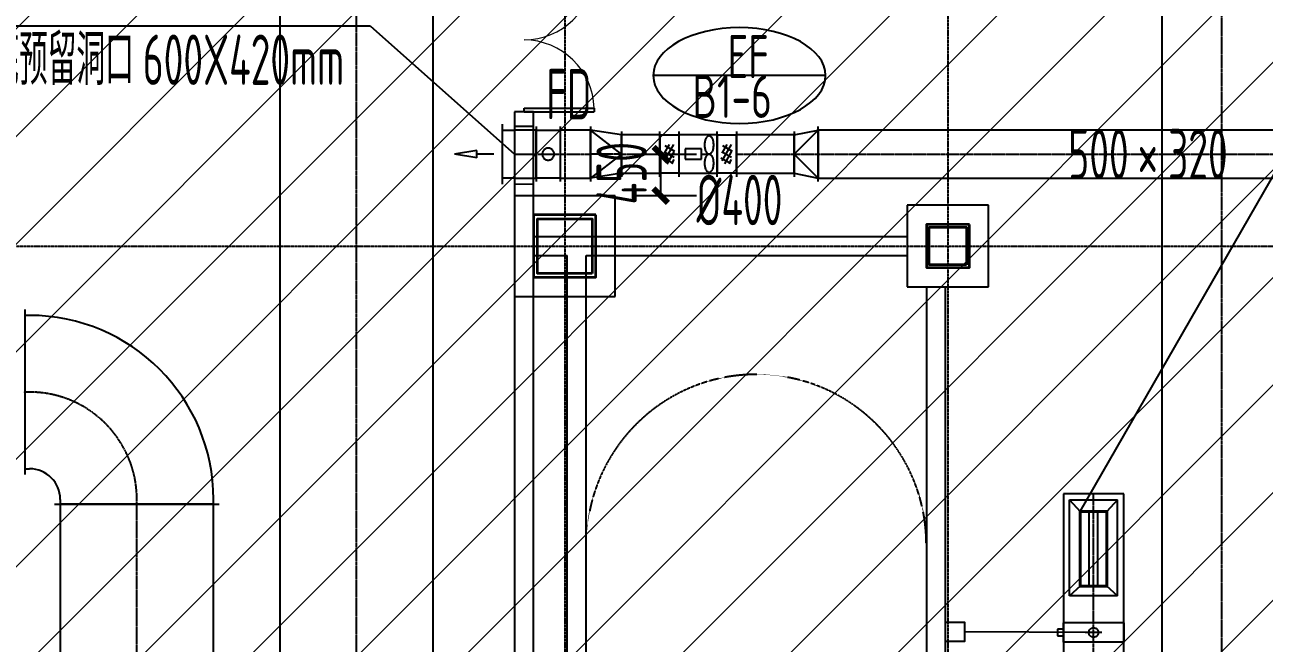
# Model space of a CAD drawing. Extents: x -20827274 to 1300756471, y -549375 to 3431892.
# Drawn here: x -72846 to -59906, y -269404 to -262952 of the extents above; entities that cross this region are included whole.
import ezdxf

# ---------------------------------------------------------------- set-up
doc = ezdxf.new("R2010")
doc.units = 0
doc.header["$LTSCALE"] = 10
for name, pattern in [('CENTER2', [1.125, 0.75, -0.125, 0.125, -0.125]), ('暖附图底图$0$DASH', [0.35, 0.25, -0.1]), ('暖附图底图$0$DOTE', [2.42, 2, -0.2, 0.02, -0.2])]:
    doc.linetypes.add(name, pattern=pattern)
for name, color, linetype in [('1-zs', 3, 'Continuous'), ('1-标注暖通', 4, 'Continuous'), ('DUCT-排烟中心线', 5, 'CENTER2'), ('DUCT-排烟法兰', 4, 'Continuous'), ('DUCT-排烟管', 2, 'Continuous'), ('DUCT-排烟管端线', 4, 'Continuous'), ('DUCT-排烟阀门', 7, 'Continuous'), ('DUCT-排风中心线', 5, 'CENTER2'), ('DUCT-排风标注', 3, 'Continuous'), ('DUCT-排风法兰', 2, 'Continuous'), ('DUCT-排风管', 31, 'Continuous'), ('DUCT-排风管端线', 2, 'Continuous'), ('DUCT-排风管设备', 7, 'Continuous'), ('DUCT-排风阀门', 7, 'Continuous'), ('DUCT-排风风口', 7, 'Continuous'), ('DUCT-送风中心线', 5, 'CENTER2'), ('DUCT-送风管', 4, 'Continuous'), ('H-DUCT-加压送风中心线', 5, 'CENTER2'), ('H-DUCT-加压送风管', 1, 'Continuous'), ('H-TH_DIM', 3, 'Continuous'), ('H-暖通设备', 181, 'Continuous'), ('暖附图底图$0$1-标注暖通', 8, 'Continuous'), ('暖附图底图$0$A-COLUMN', 8, 'Continuous'), ('暖附图底图$0$A-WALL', 8, 'Continuous'), ('暖附图底图$0$DOOR_FIRE', 8, 'Continuous'), ('暖附图底图$0$DOTE', 8, 'Continuous'), ('暖附图底图$0$STAIR', 8, 'Continuous')]:
    doc.layers.add(name, color=color, linetype=linetype)
doc.layers.add('F-非人防区', color=105, linetype='Continuous', lineweight=15)
doc.layers.add('暖附图底图$0$钢柱', color=8, linetype='Continuous', lineweight=35)
doc.styles.add('8B2_02', font='tssdeng.shx', dxfattribs={"width": 0.6, "bigfont": 'TSSDCHN.shx'})
doc.styles.add('8B2_02_T3', font='tssdeng.shx', dxfattribs={"width": 0.6, "bigfont": 'TSSDCHN.shx'})
doc.dimstyles.new('_TCH_ARCH&&150', dxfattribs={"dimtxt": 525, "dimasz": 150, "dimexe": 375, "dimexo": 450, "dimgap": 150, "dimtad": 1, "dimdec": 0, "dimrnd": 50, "dimzin": 0, "dimdsep": 46, "dimtxsty": '8B2_02_T3', "dimblk": 'ARCHTICK', "dimcen": 0.09, "dimclrt": 7, "dimazin": 2, "dimtfac": 1, "dimtdec": 0, "dimtix": 1, "dimtmove": 2, "dimatfit": 3, "dimfxl": 0, "dimtolj": 1, "dimtzin": 0, "dimarcsym": 0})

# ---------------------------------------------------------------- blocks, each defined once
blk = doc.blocks.new('$风口$00000108')
for p, q in [((-250, 135), (-190, 75)), ((-250, -135), (-250, 135)), ((250, 135), (200, 75)), ((250, 135), (250, -135)), ((200, 25), (-190, 25)), ((200, -25), (-190, -25)), ((-250, -135), (-190, -75)), ((200, -75), (250, -135)), ((250, -135), (-250, -135))]:
    blk.add_line(p, q)
at = {"linetype": 'Continuous'}
blk.add_line((250, 135), (-250, 135), dxfattribs=at)
at = {"lineweight": 40}
for p, q in [((-190, 75), (200, 75)), ((-190, -75), (-190, 75)), ((200, 75), (200, -75)), ((-190, -75), (200, -75))]:
    blk.add_line(p, q, dxfattribs=at)
blk = doc.blocks.new('$轴流风机$00000011')
for p, q in [((-500, 500, 0), (-500, -500, 0)), ((500, 500, 0), (-500, 500, 0)), ((500, -500, 0), (500, 500, 0)), ((-339, 135, 0), (-339, -135, 0)), ((88, 135, 0), (-339, 135, 0)), ((88, -135, 0), (88, 135, 0)), ((88, 0, 0), (288, 0, 0)), ((-339, -135, 0), (88, -135, 0)), ((-500, -500, 0), (500, -500, 0))]:
    blk.add_line(p, q)
for centre, radius, start, end in [((633, 238, 0), 465, 168.1126, 180), ((462, 274, 0), 291, 153.0603, 168.1126), ((355, 329, 0), 170, 129.1821, 153.0603), ((288, 410, 0), 64.8, 90, 129.1821), ((288, 410, 0), 64.8, 50.8179, 90), ((222, 329, 0), 170, 26.9397, 50.8179), ((115, 274, 0), 291, 11.8874, 26.9397), ((-56, 238, 0), 465, 0, 11.8874), ((633, 238, 0), 465, 180, 191.8874), ((462, 202, 0), 291, 191.8874, 206.9397), ((355, 148, 0), 170, 206.9397, 230.8179), ((288, 66, 0), 64.8, 230.8179, 270), ((288, 66, 0), 64.8, 270, 309.1821), ((222, 148, 0), 170, 309.1821, 333.0603), ((115, 202, 0), 291, 333.0603, 348.1126), ((-56, 238, 0), 465, 348.1126, 0), ((633, -238, 0), 465, 168.1126, 180), ((633, -238, 0), 465, 180, 191.8874), ((462, -202, 0), 291, 153.0603, 168.1126), ((355, -148, 0), 170, 129.1821, 153.0603), ((288, -66, 0), 64.8, 90, 129.1821), ((288, -66, 0), 64.8, 50.8179, 90), ((222, -148, 0), 170, 26.9397, 50.8179), ((115, -202, 0), 291, 11.8874, 26.9397), ((-56, -238, 0), 465, 0, 11.8874), ((-56, -238, 0), 465, 348.1126, 0), ((462, -274, 0), 291, 191.8874, 206.9397), ((355, -329, 0), 170, 206.9397, 230.8179), ((288, -410, 0), 64.8, 230.8179, 270), ((288, -410, 0), 64.8, 270, 309.1821), ((222, -329, 0), 170, 309.1821, 333.0603), ((115, -274, 0), 291, 333.0603, 348.1126)]:
    blk.add_arc(centre, radius, start, end)
for p in [(-500, 0, 0), (500, 0, 0)]:
    blk.add_point(p)
blk = doc.blocks.new('$风口$00000098')
for p, q in [((100, 250), (100, -250)), ((0, 200), (100, 200)), ((0, -200), (0, 200)), ((0, 0), (-100, 0)), ((172, 0), (315, 0)), ((315, 31), (500, 0)), ((315, 31), (315, -31)), ((315, -31), (500, 0)), ((100, -200), (0, -200))]:
    blk.add_line(p, q)
blk = doc.blocks.new('暖附图底图$0$A$C00330F2E')
at = {"layer": '暖附图底图$0$A-COLUMN'}
for p, q in [((5375, -89800), (4325, -89800)), ((4325, -89800), (4325, -90850)), ((5375, -90850), (5375, -89800)), ((4325, -90850), (5375, -90850))]:
    blk.add_line(p, q, dxfattribs=at)
at = {"layer": '暖附图底图$0$钢柱', "color": 4, "lineweight": 35}
for points in [[(5175, -90000), (4525, -90000), (4525, -90650), (5175, -90650)], [(5135, -90610), (4565, -90610), (4565, -90040), (5135, -90040)], [(9075, -90100), (8625, -90100), (8625, -90550), (9075, -90550)], [(9045, -90520), (8655, -90520), (8655, -90130), (9045, -90130)]]:
    blk.add_lwpolyline(points, close=True, dxfattribs=at)
blk = doc.blocks.new('暖附图底图$0$$DorLib2D$00000002')
for p, q in [((-0.5, 0), (-0.5, 0.4875)), ((-0.475, 0.4875), (-0.5, 0.4875)), ((-0.475, 0), (-0.475, 0.4875)), ((0.475, 0), (0.475, 0.4875)), ((0.475, 0.4875), (0.5, 0.4875)), ((0.5, 0), (0.5, 0.4875)), ((-0.5, 0), (-0.475, 0)), ((0.5, 0), (0.475, 0))]:
    blk.add_line(p, q)
at = {"lineweight": 13}
for centre, start, end in [((-0.4875, 0), 0, 88.53072), ((0.4875, 0), 91.46928, 180)]:
    blk.add_arc(centre, 0.4875, start, end, dxfattribs=at)
blk = doc.blocks.new('暖附图底图$0$AFSFCS')
at = {"layer": '暖附图底图$0$A-COLUMN'}
for p, q in [((-62783.6, -264835.4), (-63633.6, -264835.4)), ((-63633.6, -264835.4), (-63633.6, -265685.4)), ((-62783.6, -265685.4), (-62783.6, -264835.4)), ((-63633.6, -265685.4), (-62783.6, -265685.4))]:
    blk.add_line(p, q, dxfattribs=at)
at = {"layer": '暖附图底图$0$A-WALL'}
for p, q in [((-67533.6, -263860.4), (-67733.6, -263860.4)), ((-67733.6, -263860.4), (-67733.6, -265260.4)), ((-67533.6, -265160.4), (-67533.6, -263860.4)), ((-67733.6, -265260.4), (-67733.6, -275810.4)), ((-67533.6, -265160.4), (-67083.6, -265160.4)), ((-67083.6, -265160.4), (-63633.6, -265160.4)), ((-67533.6, -265360.4), (-67183.6, -265360.4)), ((-67533.6, -275810.4), (-67533.6, -265360.4)), ((-67183.6, -274485.4), (-67183.6, -265360.4)), ((-66983.6, -274285.4), (-66983.6, -265360.4)), ((-66983.6, -265360.4), (-63633.6, -265360.4)), ((-63433.6, -265685.4), (-63433.6, -272735.4)), ((-63233.6, -272735.4), (-63233.6, -265685.4))]:
    blk.add_line(p, q, dxfattribs=at)
at = {"layer": '暖附图底图$0$DOTE', "color": 16, "linetype": '暖附图底图$0$DOTE', "ltscale": 1.5}
for p, q in [((-67208.6, -155629.3), (-67208.6, -385768.2)), ((-63208.6, -155629.3), (-63208.6, -385768.2)), ((-113117.3, -265260.4), (10791.4, -265260.4))]:
    blk.add_line(p, q, dxfattribs=at)
at = {"layer": '暖附图底图$0$STAIR', "color": 9, "linetype": '暖附图底图$0$DASH'}
blk.add_arc((-65208.6, -268375.4), 1775, 0, 180, dxfattribs=at)
blk.add_blockref('暖附图底图$0$A$C00330F2E', (-72058.6, -174935.4))
at = {"layer": '暖附图底图$0$DOOR_FIRE', "xscale": -1500, "yscale": -1500, "zscale": 200, "rotation": 90.00000000000125}
blk.add_blockref('暖附图底图$0$$DorLib2D$00000002', (-67633.6, -263110.4), dxfattribs=at)
blk = doc.blocks.new('暖附图底图')
at = {"layer": '暖附图底图$0$1-标注暖通', "linetype": '暖附图底图$0$DASH'}
blk.add_blockref('暖附图底图$0$AFSFCS', (500000, 0), dxfattribs=at)
blk = doc.blocks.new('_ArchTick')
at = {"color": 0, "linetype": 'ByBlock', "const_width": 0.4}
blk.add_lwpolyline([(-0.5, -0.5), (0.5, 0.5)], dxfattribs=at)
blk = doc.blocks.new('*D1116')
at = {"layer": 'Defpoints', "color": 0, "transparency": 16777216}
for p in [(-66940, -264301), (-66207, -264301), (-66940, -264735)]:
    blk.add_point(p, dxfattribs=at)
at = {"layer": 'H-TH_DIM', "color": 0, "lineweight": -2, "transparency": 16777216}
for p, q in [((-66490, -264301), (-65832, -264301)), ((-66207, -264735), (-66207, -264301)), ((-66490, -264735), (-65832, -264735))]:
    blk.add_line(p, q, dxfattribs=at)
at = {"layer": 'H-TH_DIM', "color": 0, "lineweight": -2, "transparency": 16777216, "xscale": 150, "yscale": 150, "zscale": 150}
for p, rotation in [((-66207, -264301), 90), ((-66207, -264735), 270)]:
    blk.add_blockref('_ArchTick', p, dxfattribs=dict(at, rotation=rotation))
at = {"layer": 'H-TH_DIM', "color": 7, "transparency": 16777216, "insert": (-66615, -264501), "char_height": 525, "attachment_point": 5, "rotation": 90, "style": '8B2_02_T3'}
blk.add_mtext('\\A1;450', dxfattribs=at)

msp = doc.modelspace()

# ---------------------------------------------------------------- hatches: boundary and pattern name
at = {"layer": 'F-非人防区'}
h = msp.add_hatch(dxfattribs=at)
h.set_pattern_fill('ANSI31', color=8, scale=500)
h.set_pattern_definition([(45, (-67108.6, 126739.6), (-561.266, 561.266), [])])
edge = h.paths.add_edge_path()
edge.add_line((26041.4, -160910.4), (26041.4, -174910.4))
edge.add_line((26041.4, -174910.4), (44466.4, -174910.4))
edge.add_line((44466.4, -174910.4), (44466.4, -230535.4))
edge.add_line((44466.4, -230535.4), (29591.4, -230535.4))
edge.add_line((29591.4, -230535.4), (29591.4, -228585.4))
edge.add_line((29591.4, -228585.4), (32466.4, -228585.4))
edge.add_line((32466.4, -228585.4), (32466.4, -223185.4))
edge.add_line((32466.4, -223185.4), (6116.4, -223185.4))
edge.add_line((6116.4, -223185.4), (6116.4, -236210.4))
edge.add_line((6116.4, -236210.4), (5916.4, -236210.4))
edge.add_line((5916.4, -236210.4), (5921.1, -289912.2))
edge.add_line((5921.1, -289912.2), (35191.4, -289912.2))
edge.add_line((35191.4, -289912.2), (35191.4, -296310.4))
edge.add_line((35191.4, -296310.4), (35041.4, -296310.4))
edge.add_line((35041.4, -296310.4), (35041.4, -296910.4))
edge.add_line((35041.4, -296910.4), (35641.4, -296910.4))
edge.add_line((35641.4, -296910.4), (44736.4, -305099.6))
edge.add_line((44736.4, -305099.6), (22456.5, -329844))
edge.add_line((22456.5, -329844), (22456.5, -340006.4))
edge.add_line((22456.5, -340006.4), (-13248.1, -379660.4))
edge.add_line((-13248.1, -379660.4), (-90108.6, -379660.4))
edge.add_line((-90108.6, -379660.4), (-90108.6, -373660.4))
edge.add_line((-90108.6, -373660.4), (-91358.6, -373660.4))
edge.add_arc((-91358.6, -361660.4), 12000, 180, 270, ccw=False)
edge.add_line((-103358.6, -361660.4), (-103358.6, -333450.4))
edge.add_line((-103358.6, -333450.4), (-95358.6, -333436.6))
edge.add_line((-95358.6, -333436.6), (-95358.6, -160610.4))
edge.add_line((-95358.6, -160610.4), (-86333.4, -160610.4))
edge.add_line((-86333.4, -160610.4), (-86333.6, -149790))
edge.add_line((-86333.6, -149790), (-73433.4, -149790))
edge.add_line((-73433.4, -149790), (-73433.4, -160610.4))
edge.add_line((-73433.4, -160610.4), (26041.4, -160910.4))

# ---------------------------------------------------------------- linework, layer by layer
at = {"layer": '1-标注暖通'}
for p, q in [((-61826.7, -268029.5, 2600), (-57672.8, -260807.5)), ((-73277.4, -262963.9), (-69240.9, -262963.9)), ((-69240.9, -262963.9), (-67733.6, -264301.4, 2600)), ((-61687.8, -269292.7, 5000), (-63033.6, -269286.3))]:
    msp.add_line(p, q, dxfattribs=at)
at = {"layer": '1-标注暖通', "const_width": 20}
for points in [[(-67733.6, -264012.6), (-67533.6, -264012.6)], [(-67733.6, -264615.4), (-67533.6, -264615.4)]]:
    msp.add_lwpolyline(points, dxfattribs=at)
at = {"layer": '1-标注暖通'}
msp.add_lwpolyline([(-63233.6, -269386.3), (-63233.6, -269186.3), (-63033.6, -269186.3), (-63033.6, -269386.3)], close=True, dxfattribs=at)
at = {"layer": 'DUCT-排烟中心线'}
for p, q in [((-72795.9, -266784.4), (-72845.9, -266784.4)), ((-61687.8, -279797.2), (-61687.8, -267847.5)), ((-71675.9, -267954.4), (-71675.9, -267904.4)), ((-71675.9, -281498.5), (-71675.9, -267954.6))]:
    msp.add_line(p, q, dxfattribs=at)
msp.add_arc((-72795.9, -267904.4), 1120, 0, 90, dxfattribs=at)
at = {"layer": 'DUCT-排烟法兰'}
for p, q in [((-72846, -265924.4), (-72846, -267644.4)), ((-72535.9, -267954.5), (-70815.9, -267954.5))]:
    msp.add_line(p, q, dxfattribs=at)
at = {"layer": 'DUCT-排烟法兰', "color": 18, "true_color": 0x000000}
for p in [(-72845.9, -266784.4, 500), (-71675.9, -267954.4, 500), (-71675.9, -267954.6, 500)]:
    msp.add_point(p, dxfattribs=at)
at = {"layer": 'DUCT-排烟管'}
for p, q in [((-72795.9, -265984.4), (-72845.9, -265984.4)), ((-72845.9, -267584.4), (-72795.9, -267584.4)), ((-61372.8, -267847.5), (-62002.8, -267847.5)), ((-62002.8, -267847.5), (-62002.8, -279797.2)), ((-61372.8, -279797.2), (-61372.8, -267847.5)), ((-72475.9, -267904.4), (-72475.9, -267954.4)), ((-70875.9, -267954.6), (-72475.9, -267954.6)), ((-72475.9, -267954.6), (-72475.9, -297200.7)), ((-70875.9, -267954.4), (-70875.9, -267904.4)), ((-70875.9, -297200.7), (-70875.9, -267954.6)), ((-62002.8, -269392.7), (-62002.8, -269192.7)), ((-61372.8, -269192.7), (-61372.8, -269392.7))]:
    msp.add_line(p, q, dxfattribs=at)
for radius in [1920, 320]:
    msp.add_arc((-72795.9, -267904.4), radius, 0, 90, dxfattribs=at)
at = {"layer": 'DUCT-排烟管', "color": 18, "true_color": 0x000000}
for p in [(-72845.9, -266784.4, 500), (-71675.9, -267954.4, 500)]:
    msp.add_point(p, dxfattribs=at)
at = {"layer": 'DUCT-排烟管端线'}
for p, q in [((-72845.9, -265984.4), (-72845.9, -267584.4)), ((-70875.9, -267954.4), (-72475.9, -267954.4)), ((-61372.8, -269192.7), (-62002.8, -269192.7)), ((-61372.8, -269392.7), (-62002.8, -269392.7))]:
    msp.add_line(p, q, dxfattribs=at)
at = {"layer": 'DUCT-排烟阀门'}
for p, q in [((-62002.8, -269259.5), (-62065.8, -269259.5)), ((-62065.8, -269259.5), (-62065.8, -269325.9)), ((-61736.9, -269283.3), (-61735.4, -269277.2)), ((-61735.4, -269277.2), (-61733.1, -269271.4)), ((-61733.1, -269271.4), (-61730, -269265.9)), ((-61730, -269265.9), (-61726.4, -269260.8)), ((-61726.4, -269260.8), (-61722.1, -269256.2)), ((-61722.1, -269256.2), (-61717.2, -269252.2)), ((-61717.2, -269252.2), (-61711.9, -269248.9)), ((-61711.9, -269248.9), (-61706.2, -269246.2)), ((-61706.2, -269246.2), (-61700.3, -269244.3)), ((-61700.3, -269244.3), (-61694.1, -269243.1)), ((-61694.1, -269243.1), (-61687.8, -269242.7)), ((-61687.8, -269242.7), (-61681.6, -269243.1)), ((-61681.6, -269243.1), (-61675.4, -269244.3)), ((-61675.4, -269244.3), (-61669.4, -269246.2)), ((-61669.4, -269246.2), (-61663.7, -269248.9)), ((-61663.7, -269248.9), (-61658.4, -269252.2)), ((-61658.4, -269252.2), (-61653.6, -269256.2)), ((-61653.6, -269256.2), (-61649.3, -269260.8)), ((-61649.3, -269260.8), (-61645.6, -269265.9)), ((-61645.6, -269265.9), (-61642.6, -269271.4)), ((-61642.6, -269271.4), (-61640.3, -269277.2)), ((-61640.3, -269277.2), (-61638.7, -269283.3)), ((-62065.8, -269325.9), (-62002.8, -269325.9)), ((-61600.3, -269292.7), (-61775.3, -269292.7)), ((-61737.7, -269289.6), (-61736.9, -269283.3)), ((-61737.7, -269295.8), (-61737.7, -269289.6)), ((-61736.9, -269302.1), (-61737.7, -269295.8)), ((-61735.4, -269308.1), (-61736.9, -269302.1)), ((-61733.1, -269314), (-61735.4, -269308.1)), ((-61730, -269319.5), (-61733.1, -269314)), ((-61726.4, -269324.6), (-61730, -269319.5)), ((-61722.1, -269329.1), (-61726.4, -269324.6)), ((-61717.2, -269333.1), (-61722.1, -269329.1)), ((-61711.9, -269336.5), (-61717.2, -269333.1)), ((-61706.2, -269339.2), (-61711.9, -269336.5)), ((-61700.3, -269341.1), (-61706.2, -269339.2)), ((-61694.1, -269342.3), (-61700.3, -269341.1)), ((-61687.8, -269342.7), (-61694.1, -269342.3)), ((-61681.6, -269342.3), (-61687.8, -269342.7)), ((-61675.4, -269341.1), (-61681.6, -269342.3)), ((-61669.4, -269339.2), (-61675.4, -269341.1)), ((-61663.7, -269336.5), (-61669.4, -269339.2)), ((-61658.4, -269333.1), (-61663.7, -269336.5)), ((-61653.6, -269329.1), (-61658.4, -269333.1)), ((-61649.3, -269324.6), (-61653.6, -269329.1)), ((-61645.6, -269319.5), (-61649.3, -269324.6)), ((-61642.6, -269314), (-61645.6, -269319.5)), ((-61640.3, -269308.1), (-61642.6, -269314)), ((-61638.7, -269302.1), (-61640.3, -269308.1)), ((-61638.7, -269283.3), (-61637.9, -269289.6)), ((-61637.9, -269295.8), (-61638.7, -269302.1)), ((-61637.9, -269289.6), (-61637.9, -269295.8))]:
    msp.add_line(p, q, dxfattribs=at)
at = {"layer": 'DUCT-排风中心线'}
for p, q in [((-67733.6, -264301.4), (-67506.4, -264301.4)), ((-67256, -264301.4), (-66940.2, -264301.4)), ((-66615, -264301.4), (-66940, -264301.4)), ((-66614.8, -264301.4), (-66217.2, -264301.4)), ((-66217, -264301.4), (-66216.8, -264301.4)), ((-65416.2, -264301.4), (-65416.4, -264301.4)), ((-65416, -264301.4), (-64813.2, -264301.4)), ((-64813, -264301.4), (-64563, -264301.4)), ((-64562.8, -264301.4), (-57719.5, -264301.4))]:
    msp.add_line(p, q, dxfattribs=at)
at = {"layer": 'DUCT-排风法兰'}
for p, q in [((-67506.3, -264013.9), (-67506.3, -264588.9)), ((-67256.1, -264013.9), (-67256.1, -264588.9)), ((-66940.1, -264013.9), (-66940.1, -264588.9)), ((-66614.9, -264063.9), (-66614.9, -264538.9)), ((-66217.1, -264538.9), (-66217.1, -264063.9)), ((-66016.7, -264063.9), (-66016.7, -264538.9)), ((-65616.5, -264538.9), (-65616.5, -264063.9)), ((-65416.1, -264063.9), (-65416.1, -264538.9)), ((-64813.1, -264063.9), (-64813.1, -264538.9)), ((-64562.9, -264588.9), (-64562.9, -264013.9))]:
    msp.add_line(p, q, dxfattribs=at)
at = {"layer": 'DUCT-排风法兰', "color": 18, "true_color": 0x000000}
for p in [(-67506.4, -264301.4, 5000), (-67506.2, -264301.4, 5000), (-67256.2, -264301.4, 5000), (-67256, -264301.4, 5000), (-66940.2, -264301.4, 5000), (-66940, -264301.4, 5000), (-66615, -264301.4, 5000), (-66614.8, -264301.4, 5000), (-66217.2, -264301.4, 5000), (-66217, -264301.4, 5000), (-66016.8, -264301.4, 5000), (-66016.6, -264301.4, 5000), (-65616.6, -264301.4, 5000), (-65616.4, -264301.4, 5000), (-65416.2, -264301.4, 5000), (-65416, -264301.4, 5000), (-64813.2, -264301.4, 5000), (-64813, -264301.4, 5000), (-64563, -264301.4, 5000), (-64562.8, -264301.4, 5000)]:
    msp.add_point(p, dxfattribs=at)
at = {"layer": 'DUCT-排风管'}
for p, q in [((-67506.4, -264051.4), (-67733.6, -264051.4)), ((-67733.6, -264051.4), (-67733.6, -264551.4)), ((-67506.4, -264551.4), (-67506.4, -264051.4)), ((-67506.2, -264051.4), (-67256.2, -264051.4)), ((-66940.2, -264051.4), (-67256, -264051.4)), ((-67256, -264051.4), (-67256, -264551.4)), ((-66940.2, -264551.4), (-66940.2, -264051.4)), ((-66615, -264101.4), (-66940, -264051.4)), ((-66615, -264301.4), (-66940, -264051.4)), ((-66217.2, -264101.4), (-66614.8, -264101.4)), ((-66614.8, -264101.4), (-66614.8, -264501.4)), ((-66217.2, -264501.4), (-66217.2, -264101.4)), ((-66217, -264101.4), (-66216.8, -264101.4)), ((-66216.8, -264101.4), (-66016.8, -264101.4)), ((-65616.4, -264101.4), (-65416.4, -264101.4)), ((-65416.2, -264101.4), (-65416.4, -264101.4)), ((-64813.2, -264101.4), (-65416, -264101.4)), ((-65416, -264101.4), (-65416, -264501.4)), ((-64813.2, -264501.4), (-64813.2, -264101.4)), ((-64813, -264101.4), (-64563, -264051.4)), ((-64813, -264301.4), (-64563, -264051.4)), ((-57719.5, -264051.4), (-64562.8, -264051.4)), ((-64562.8, -264051.4), (-64562.8, -264551.4)), ((-66615, -264301.4), (-66940, -264551.4)), ((-64813, -264301.4), (-64563, -264551.4)), ((-67733.6, -264551.4), (-67506.4, -264551.4)), ((-67256.2, -264551.4), (-67506.2, -264551.4)), ((-67256, -264551.4), (-66940.2, -264551.4)), ((-66615, -264501.4), (-66940, -264551.4)), ((-66614.8, -264501.4), (-66217.2, -264501.4)), ((-66217, -264501.4), (-66216.8, -264501.4)), ((-66016.8, -264501.4), (-66216.8, -264501.4)), ((-65416.4, -264501.4), (-65616.4, -264501.4)), ((-65416.2, -264501.4), (-65416.4, -264501.4)), ((-65416, -264501.4), (-64813.2, -264501.4)), ((-64813, -264501.4), (-64563, -264551.4)), ((-64562.8, -264551.4), (-57719.5, -264551.4))]:
    msp.add_line(p, q, dxfattribs=at)
at = {"layer": 'DUCT-排风管', "color": 18, "true_color": 0x000000}
for p in [(-66940, -264301.4, 5000), (-66615, -264301.4, 5000), (-66217, -264301.4, 5000), (-66216.8, -264301.4, 5000), (-65416.4, -264301.4, 5000), (-65416.2, -264301.4, 5000), (-64813, -264301.4, 5000), (-64563, -264301.4, 5000)]:
    msp.add_point(p, dxfattribs=at)
at = {"layer": 'DUCT-排风管端线'}
for p, q in [((-67506.2, -264051.4), (-67506.2, -264551.4)), ((-67256.2, -264051.4), (-67256.2, -264551.4)), ((-66940, -264051.4), (-66940, -264551.4)), ((-66615, -264501.4), (-66615, -264101.4)), ((-66217, -264101.4), (-66217, -264501.4)), ((-66216.8, -264501.4), (-66216.8, -264101.4)), ((-66216.8, -264101.4), (-66216.8, -264501.4)), ((-66016.8, -264101.4), (-66016.8, -264501.4)), ((-65616.4, -264101.4), (-65616.4, -264501.4)), ((-65416.4, -264101.4), (-65416.4, -264501.4)), ((-65416.4, -264101.4), (-65416.4, -264501.4)), ((-65416.2, -264501.4), (-65416.2, -264101.4)), ((-64813, -264101.4), (-64813, -264501.4)), ((-64563, -264551.4), (-64563, -264051.4))]:
    msp.add_line(p, q, dxfattribs=at)
at = {"layer": 'DUCT-排风阀门'}
for p, q in [((-66166.8, -264371), (-66068.9, -264201.4)), ((-66166.8, -264291), (-66115, -264201.4)), ((-66058.6, -264273.8), (-66158.6, -264216)), ((-65566.4, -264371), (-65468.5, -264201.4)), ((-65566.4, -264291), (-65514.6, -264201.4)), ((-65458.2, -264273.8), (-65558.2, -264216)), ((-67490.6, -264301.4), (-67271.8, -264301.4)), ((-67443.3, -264294.4), (-67443.7, -264301.4)), ((-67443.7, -264301.4), (-67443.3, -264308.4)), ((-67442.1, -264287.5), (-67443.3, -264294.4)), ((-67443.3, -264308.4), (-67442.1, -264315.3)), ((-67440.2, -264280.7), (-67442.1, -264287.5)), ((-67442.1, -264315.3), (-67440.2, -264322)), ((-67437.5, -264274.2), (-67440.2, -264280.7)), ((-67440.2, -264322), (-67437.5, -264328.5)), ((-67434.1, -264268.1), (-67437.5, -264274.2)), ((-67437.5, -264328.5), (-67434.1, -264334.6)), ((-67430.1, -264262.4), (-67434.1, -264268.1)), ((-67434.1, -264334.6), (-67430.1, -264340.3)), ((-67425.4, -264257.2), (-67430.1, -264262.4)), ((-67430.1, -264340.3), (-67425.4, -264345.6)), ((-67420.2, -264252.5), (-67425.4, -264257.2)), ((-67425.4, -264345.6), (-67420.2, -264350.2)), ((-67414.4, -264248.4), (-67420.2, -264252.5)), ((-67420.2, -264350.2), (-67414.4, -264354.3)), ((-67408.3, -264245.1), (-67414.4, -264248.4)), ((-67414.4, -264354.3), (-67408.3, -264357.7)), ((-67401.8, -264242.4), (-67408.3, -264245.1)), ((-67408.3, -264357.7), (-67401.8, -264360.4)), ((-67395.1, -264240.4), (-67401.8, -264242.4)), ((-67401.8, -264360.4), (-67395.1, -264362.3)), ((-67388.2, -264239.3), (-67395.1, -264240.4)), ((-67381.2, -264238.9), (-67388.2, -264239.3)), ((-67374.2, -264239.3), (-67381.2, -264238.9)), ((-67367.3, -264240.4), (-67374.2, -264239.3)), ((-67360.6, -264242.4), (-67367.3, -264240.4)), ((-67367.3, -264362.3), (-67360.6, -264360.4)), ((-67354.1, -264245.1), (-67360.6, -264242.4)), ((-67360.6, -264360.4), (-67354.1, -264357.7)), ((-67347.9, -264248.4), (-67354.1, -264245.1)), ((-67354.1, -264357.7), (-67347.9, -264354.3)), ((-67342.2, -264252.5), (-67347.9, -264248.4)), ((-67347.9, -264354.3), (-67342.2, -264350.2)), ((-67337, -264257.2), (-67342.2, -264252.5)), ((-67342.2, -264350.2), (-67337, -264345.6)), ((-67332.3, -264262.4), (-67337, -264257.2)), ((-67337, -264345.6), (-67332.3, -264340.3)), ((-67328.3, -264268.1), (-67332.3, -264262.4)), ((-67332.3, -264340.3), (-67328.3, -264334.6)), ((-67324.9, -264274.2), (-67328.3, -264268.1)), ((-67328.3, -264334.6), (-67324.9, -264328.5)), ((-67322.2, -264280.7), (-67324.9, -264274.2)), ((-67324.9, -264328.5), (-67322.2, -264322)), ((-67320.3, -264287.5), (-67322.2, -264280.7)), ((-67322.2, -264322), (-67320.3, -264315.3)), ((-67319.1, -264294.4), (-67320.3, -264287.5)), ((-67320.3, -264315.3), (-67319.1, -264308.4)), ((-67318.7, -264301.4), (-67319.1, -264294.4)), ((-67319.1, -264308.4), (-67318.7, -264301.4)), ((-66078.4, -264399.8), (-66178.4, -264342.1)), ((-66066.8, -264338.5), (-66166.8, -264280.8)), ((-66138.1, -264401.4), (-66066.8, -264277.7)), ((-66091.9, -264401.4), (-66066.8, -264357.7)), ((-65478, -264399.8), (-65578, -264342.1)), ((-65466.4, -264338.5), (-65566.4, -264280.8)), ((-65537.7, -264401.4), (-65466.4, -264277.7)), ((-65491.5, -264401.4), (-65466.4, -264357.7)), ((-67395.1, -264362.3), (-67388.2, -264363.5)), ((-67388.2, -264363.5), (-67381.2, -264363.9)), ((-67381.2, -264363.9), (-67374.2, -264363.5)), ((-67374.2, -264363.5), (-67367.3, -264362.3))]:
    msp.add_line(p, q, dxfattribs=at)
at = {"layer": 'DUCT-送风中心线'}
msp.add_line((-60349.9, -286795.2), (-60349.9, -254416.7), dxfattribs=at)
at = {"layer": 'DUCT-送风管'}
msp.add_line((-60974.9, -254416.7), (-60974.9, -286795.2), dxfattribs=at)
at = {"layer": 'H-DUCT-加压送风中心线'}
msp.add_line((-69382, -284352.9), (-69382, -261455.6), dxfattribs=at)
at = {"layer": 'H-DUCT-加压送风管'}
for p, q in [((-70182, -261455.6), (-70182, -284352.9)), ((-68582, -284352.9), (-68582, -261455.6))]:
    msp.add_line(p, q, dxfattribs=at)
at = {"layer": 'H-暖通设备', "linetype": 'Continuous'}
msp.add_line((-64484.8, -263481.4), (-66284.8, -263481.4), dxfattribs=at)
at = {"layer": 'H-暖通设备', "linetype": 'Continuous', "extrusion": (0, 0, -1)}
msp.add_ellipse((-65384.8, -263481.4), major_axis=(-900, 0), ratio=0.5555556, dxfattribs=at)

# ---------------------------------------------------------------- block references
at = {"layer": '1-zs'}
msp.add_blockref('暖附图底图', (-500000, 0), dxfattribs=at)
at = {"layer": 'DUCT-排风管设备', "color": 2, "xscale": 0.4, "yscale": 0.4, "zscale": 400}
msp.add_blockref('$轴流风机$00000011', (-65816.6, -264301.4, 5000), dxfattribs=at)
at = {"layer": 'DUCT-排风风口'}
for name, p, xscale, yscale, rotation in [('$风口$00000098', (-67733.6, -264301.4, 2600), 1.25, 1.25, 180), ('$风口$00000108', (-61687.8, -268409.5, 2600), 2, 1.851851851851852, 270)]:
    msp.add_blockref(name, p, dxfattribs=dict(at, xscale=xscale, yscale=yscale, rotation=rotation))

# ---------------------------------------------------------------- texts
at = {"layer": '1-标注暖通', "style": '8B2_02', "width": 0.6}
for s, p in [('梁底预留洞口', (-73503.7, -263579.1)), ('600X420mm', (-71613.7, -263579.1)), ('FD', (-67403.1, -263938.4))]:
    msp.add_text(s, height=525, dxfattribs=at).set_placement(p)
at = {"layer": 'DUCT-排风标注', "style": '8B2_02', "width": 0.6}
for s, p in [('500', (-61951.7, -264563.9, 5000)), ('320', (-60909.8, -264563.9, 5000)), ('×', (-61224.8, -264563.9, 5000)), ('%%C400', (-65833.4, -265043, 5000))]:
    msp.add_text(s, height=525, dxfattribs=at).set_placement(p)
at = {"layer": 'H-暖通设备', "linetype": 'Continuous', "style": '8B2_02', "width": 0.7}
for s, p in [('EF', (-65509.3, -263509.3)), ('B1-6', (-65874.9, -263923.8))]:
    msp.add_text(s, height=450, dxfattribs=at).set_placement(p)

# ---------------------------------------------------------------- dimensions: what is measured, and where the dimension line sits
at = {"layer": 'H-TH_DIM'}
dim = msp.add_linear_dim(base=(-66206.9, -264301.4), p1=(-66940.2, -264735.4), p2=(-66940.2, -264301.4), angle=90, dimstyle='_TCH_ARCH&&150', dxfattribs=at)
dim.commit()
dim.dimension.update_dxf_attribs({"geometry": '*D1116', "text_midpoint": (-66614.8, -264501.4), "dimtype": 129})

doc.saveas('drawing.dxf')
